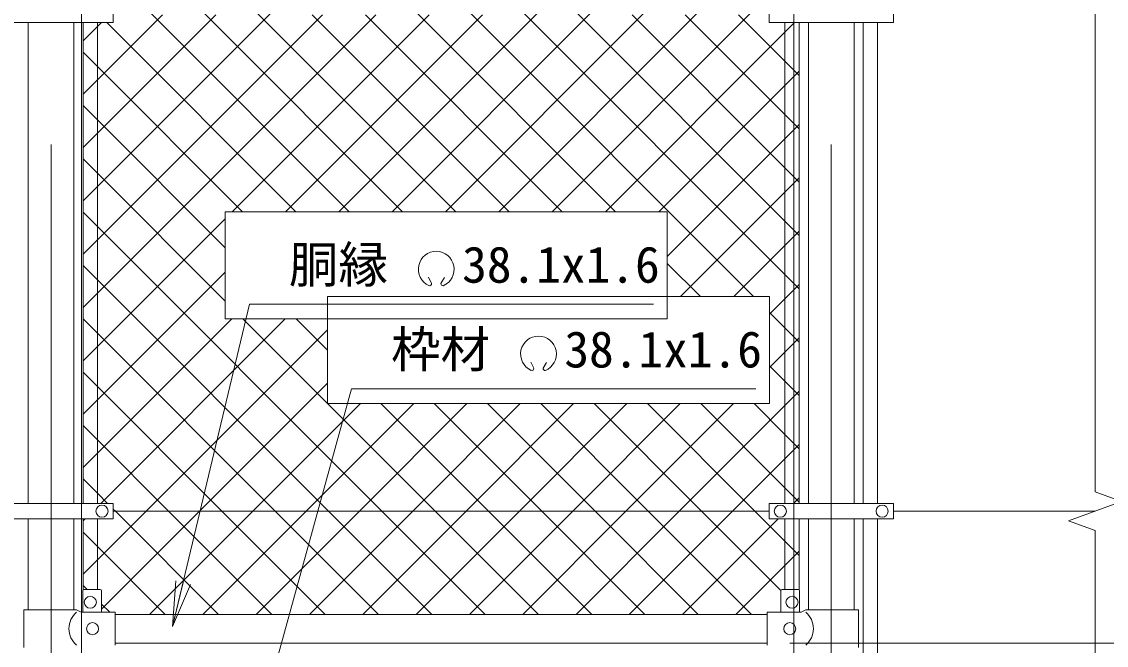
# Model space of a CAD drawing. Units: millimetres, scale not verified. Extents: x -6300 to 6300, y -4455 to 4455.
# Drawn here: x -3473 to -2034, y 991 to 1818 of the extents above; entities that cross this region are included whole.
import ezdxf
from ezdxf.enums import TextEntityAlignment as Align

# ---------------------------------------------------------------- set-up
doc = ezdxf.new("R2010")
doc.units = ezdxf.units.MM
doc.header["$LTSCALE"] = 30
doc.linetypes.add('USER1', pattern=[50.8, 31.75, -6.35, 6.35, -6.35])
for name, color, linetype, lineweight in [('0-0_D-STR-TXT', 7, 'Continuous', 9), ('0-3_D-BMK', 2, 'USER1', 13), ('0-4_D-STR1', 1, 'Continuous', 18), ('0-5_D-STR3', 3, 'Continuous', 13), ('0-6_D-STR-DIM', 7, 'Continuous', 9), ('0-7_0', 7, 'Continuous', 9), ('0-B_D-STR2', 7, 'Continuous', 9), ('0-C_Defpoints', 8, 'Continuous', 18)]:
    doc.layers.add(name, color=color, linetype=linetype, lineweight=lineweight)
doc.styles.add('ＭＳ ゴシック', font='')
doc.styles.get('ＭＳ ゴシック').set_extended_font_data('MS Gothic')

# ---------------------------------------------------------------- blocks, each defined once
blk = doc.blocks.new('_Open')
at = {"layer": '0-7_0'}
blk.add_line((-30, 5), (0, 0), dxfattribs=at)
blk.add_lwpolyline([(-30, -5), (0, 0), (-30, 0)], dxfattribs=at)

msp = doc.modelspace()

# ---------------------------------------------------------------- linework, layer by layer
at = {"layer": '0-0_D-STR-TXT'}
for p, q in [((-2928.84, 1470.64), (-2932.67, 1478.84)), ((-2916.25, 1470.62), (-2911.73, 1478.46)), ((-2793.21, 1358.22), (-2797.04, 1366.43)), ((-2780.63, 1358.21), (-2776.1, 1366.05))]:
    msp.add_line(p, q, dxfattribs=at)
for points in [[(-2634.29, 1443.34), (-3170.5, 1443.34), (-3271.94, 1017.66)], [(-2498.67, 1330.93), (-3034.87, 1330.93), (-3145.38, 929.87)]]:
    msp.add_lwpolyline(points, dxfattribs=at)
for centre, radius, start, end in [((-2922.54, 1489.51), 23.75, 292.92895, 245.65759), ((-2931.3, 1470.17), 2.5, 245.55066, 10.6575), ((-2913.8, 1470.16), 2.5, 169.34241, 276.63708), ((-2786.92, 1377.1), 23.75, 292.92895, 245.65759), ((-2795.67, 1357.76), 2.5, 245.55066, 10.6575), ((-2778.17, 1357.75), 2.5, 169.34241, 276.63708)]:
    msp.add_arc(centre, radius, start, end, dxfattribs=at)
at = {"layer": '0-3_D-BMK'}
for p, q in [((-3433.51, 3179.08), (-3433.51, -1266.74)), ((-2398.51, 3179.08), (-2398.51, -1266.74))]:
    msp.add_line(p, q, dxfattribs=at)
at = {"layer": '0-4_D-STR1'}
for p, q in [((-3463.76, 1816.54), (-3463.76, 1179.14)), ((-3403.26, 1816.54), (-3403.26, 1179.14)), ((-2428.76, 1816.54), (-2428.76, 1179.14)), ((-2368.26, 1816.54), (-2368.26, 1179.14)), ((-3463.76, 1158.54), (-3463.76, 1037.94)), ((-3403.26, 1158.54), (-3403.26, 1037.94)), ((-2428.76, 1158.54), (-2428.76, 1037.94)), ((-2368.26, 1158.54), (-2368.26, 1037.94)), ((-2483.51, 1031.84), (-3348.51, 1031.84)), ((-2483.51, 993.84), (-3348.51, 993.84))]:
    msp.add_line(p, q, dxfattribs=at)
at = {"layer": '0-5_D-STR3'}
for p, q in [((-3351.01, 1837.14), (-3351.01, 1816.54)), ((-2481.01, 1837.14), (-2481.01, 1816.54)), ((-2316.01, 1837.14), (-2316.01, 1816.54)), ((-3516.01, 1816.54), (-3351.01, 1816.54)), ((-3391.01, 1179.14), (-3391.01, 1816.54)), ((-3372.01, 1179.14), (-3372.01, 1816.54)), ((-2481.01, 1816.54), (-2316.01, 1816.54)), ((-2460.01, 1179.14), (-2460.01, 1816.54)), ((-2441.01, 1179.14), (-2441.01, 1816.54)), ((-2356.01, 1816.54), (-2356.01, 1179.14)), ((-2337.01, 1816.54), (-2337.01, 1179.14)), ((-3516.01, 1179.14), (-3351.01, 1179.14)), ((-3351.01, 1179.14), (-3351.01, 1158.54)), ((-2481.01, 1168.84), (-3351.01, 1168.84)), ((-2853.51, 1168.84), (-3351.01, 1168.84)), ((-2481.01, 1179.14), (-2316.01, 1179.14)), ((-2481.01, 1179.14), (-2481.01, 1158.54)), ((-2316.01, 1179.14), (-2316.01, 1158.54)), ((-2048.51, 1168.84), (-2316.01, 1168.84)), ((-3516.01, 1158.54), (-3351.01, 1158.54)), ((-3391.01, 1064.26), (-3391.01, 1158.54)), ((-3372.01, 1064.94), (-3372.01, 1158.54)), ((-2481.01, 1158.54), (-2316.01, 1158.54)), ((-2460.01, 1064.94), (-2460.01, 1158.54)), ((-2441.01, 1064.26), (-2441.01, 1158.54)), ((-2356.01, 1158.54), (-2356.01, 584.34)), ((-2337.01, 1158.54), (-2337.01, 584.34)), ((-3389.51, 1064.94), (-3368.51, 1064.94)), ((-2442.51, 1064.94), (-2463.51, 1064.94)), ((-3391.51, 1062.94), (-3391.51, 1034.94)), ((-3366.51, 1062.94), (-3366.51, 1034.94)), ((-2465.51, 1062.94), (-2465.51, 1034.94)), ((-2440.51, 1062.94), (-2440.51, 1034.94)), ((-3469.61, 1037.94), (-3399.71, 1037.94)), ((-3469.61, 1037.94), (-3469.61, 987.94)), ((-3393.71, 1034.94), (-3399.71, 1037.94)), ((-2438.31, 1034.94), (-2432.31, 1037.94)), ((-2362.41, 1037.94), (-2432.31, 1037.94)), ((-2362.41, 1037.94), (-2362.41, 987.94)), ((-3393.71, 1034.94), (-3348.51, 1034.94)), ((-3348.51, 990.94), (-3348.51, 1034.94)), ((-2438.31, 1034.94), (-2483.51, 1034.94)), ((-2483.51, 990.94), (-2483.51, 1034.94))]:
    msp.add_line(p, q, dxfattribs=at)
for centre in [(-3366.01, 1168.84), (-2466.01, 1168.84), (-2331.01, 1168.84), (-3381.51, 1047.94), (-2450.51, 1047.94), (-3378.51, 1012.94), (-2453.51, 1012.94)]:
    msp.add_circle(centre, 8, dxfattribs=at)
for centre, radius, start, end in [((-3389.51, 1062.94), 2, 90, 180), ((-3368.51, 1062.94), 2, 0, 90), ((-2463.51, 1062.94), 2, 90, 180), ((-2442.51, 1062.94), 2, 0, 90), ((-3381.12, 1012.94), 28.8, 130.19176, 229.80824), ((-2450.89, 1012.94), 28.8, 310.19176, 49.80824)]:
    msp.add_arc(centre, radius, start, end, dxfattribs=at)
at = {"layer": '0-6_D-STR-DIM'}
for p, q in [((-3393.26, 910.84), (-3393.26, 3423.84)), ((-2448.26, 910.84), (-2448.26, 3423.84)), ((-2048.51, 1194.49), (-2048.51, 3206.84)), ((-2013.27, 1181.66), (-2048.51, 1194.49)), ((-2083.75, 1156.01), (-2013.27, 1181.66)), ((-2048.51, 1143.19), (-2083.75, 1156.01)), ((-2048.51, -949.16), (-2048.51, 1143.19)), ((-2453.51, 993.84), (-1718.51, 993.84)), ((-2453.51, 993.84), (-1718.51, 993.84))]:
    msp.add_line(p, q, dxfattribs=at)
at = {"layer": '0-B_D-STR2'}
for p, q in [((-3372.01, 1740.42), (-3285.59, 1826.84)), ((-3372.01, 1669.71), (-3214.88, 1826.84)), ((-3372.01, 1528.29), (-3073.46, 1826.84)), ((-3372.01, 1457.58), (-3002.75, 1826.84)), ((-3108.81, 1565.78), (-3359.57, 1816.54)), ((-3193.1, 1565.78), (-2932.04, 1826.84)), ((-3122.39, 1565.78), (-2861.33, 1826.84)), ((-2825.97, 1565.78), (-3087.03, 1826.84)), ((-2755.26, 1565.78), (-3016.32, 1826.84)), ((-2460.01, 1624.08), (-2662.77, 1826.84)), ((-2460.01, 1694.79), (-2592.06, 1826.84)), ((-2460.01, 1765.5), (-2521.35, 1826.84)), ((-2441.01, 1746.5), (-2460.01, 1765.5)), ((-3391.01, 1721.42), (-3372.01, 1740.42)), ((-2441.01, 1675.79), (-2460.01, 1694.79)), ((-3391.01, 1650.71), (-3372.01, 1669.71)), ((-2441.01, 1605.08), (-2460.01, 1624.08)), ((-3372.01, 1546.13), (-3391.01, 1565.13)), ((-3372.01, 1386.87), (-3202.46, 1556.42)), ((-2994.72, 1168.84), (-3372.01, 1546.13)), ((-3391.01, 1509.29), (-3372.01, 1528.29)), ((-2572.14, 1453.37), (-2615.94, 1497.16)), ((-3372.01, 1475.42), (-3391.01, 1494.42)), ((-3372.01, 1316.16), (-3202.46, 1485.7)), ((-3065.43, 1168.84), (-3372.01, 1475.42)), ((-2460.01, 1450.34), (-2441.01, 1469.34)), ((-3391.01, 1438.58), (-3372.01, 1457.58)), ((-2480.31, 1430.03), (-2460.01, 1450.34)), ((-3372.01, 1404.71), (-3391.01, 1423.71)), ((-3367.61, 1179.14), (-3122.89, 1423.85)), ((-3066.84, 1311.67), (-3179.02, 1423.85)), ((-3066.84, 1382.38), (-3108.31, 1423.85)), ((-3136.14, 1168.84), (-3372.01, 1404.71)), ((-2460.01, 1379.63), (-2441.01, 1398.63)), ((-3391.01, 1367.87), (-3372.01, 1386.87)), ((-2480.31, 1359.32), (-2460.01, 1379.63)), ((-3372.01, 1334), (-3391.01, 1353)), ((-3206.85, 1168.84), (-3372.01, 1334)), ((-2460.01, 1308.92), (-2441.01, 1327.92)), ((-3391.01, 1297.16), (-3372.01, 1316.16)), ((-2741.51, 1168.84), (-2598.91, 1311.44)), ((-2670.8, 1168.84), (-2528.2, 1311.44)), ((-2460.01, 1199.81), (-2571.63, 1311.44)), ((-2460.01, 1270.52), (-2500.92, 1311.44)), ((-2600.09, 1168.84), (-2460.01, 1308.92)), ((-3372.01, 1263.29), (-3391.01, 1282.29)), ((-2441.01, 1251.52), (-2460.01, 1270.52)), ((-3277.56, 1168.84), (-3372.01, 1263.29)), ((-2460.01, 1238.21), (-2441.01, 1257.21)), ((-2529.38, 1168.84), (-2460.01, 1238.21)), ((-2441.01, 1180.81), (-2460.01, 1199.81)), ((-2448.37, 1179.14), (-2441.01, 1186.5)), ((-3140.56, 1031.84), (-3277.56, 1168.84)), ((-3069.85, 1031.84), (-3206.85, 1168.84)), ((-2999.14, 1031.84), (-3136.14, 1168.84)), ((-2928.43, 1031.84), (-3065.43, 1168.84)), ((-2857.72, 1031.84), (-2994.72, 1168.84)), ((-2878.51, 1031.84), (-2741.51, 1168.84)), ((-2807.8, 1031.84), (-2670.8, 1168.84)), ((-2737.09, 1031.84), (-2600.09, 1168.84)), ((-2666.38, 1031.84), (-2529.38, 1168.84)), ((-3391.01, 1155.74), (-3388.21, 1158.54)), ((-2595.67, 1031.84), (-2468.97, 1158.54)), ((-3385.79, 1064.94), (-3391.01, 1070.15)), ((-3355.79, 1034.94), (-3366.51, 1045.65))]:
    msp.add_line(p, q, dxfattribs=at)
for points in [[(-3391.01, 1580), (-3372.01, 1599), (-3144.17, 1826.84), (-2486.17, 2484.84), (-2481.01, 2490)], [(-2441.01, 1534.37), (-2460.01, 1553.37), (-2733.48, 1826.84), (-3372.01, 2465.37), (-3381.18, 2474.54)], [(-2441.01, 1463.66), (-2460.01, 1482.66), (-2804.19, 1826.84), (-3372.01, 2394.66), (-3391.01, 2413.66)], [(-2501.43, 1453.37), (-2874.9, 1826.84), (-3372.01, 2323.95), (-3391.01, 2342.95)], [(-2684.55, 1565.78), (-2945.61, 1826.84), (-3372.01, 2253.23), (-3391.01, 2272.23)], [(-3051.68, 1565.78), (-2790.62, 1826.84), (-2460.01, 2157.45), (-2441.01, 2176.45)], [(-2980.97, 1565.78), (-2719.91, 1826.84), (-2460.01, 2086.74), (-2441.01, 2105.74)], [(-2896.68, 1565.78), (-3157.74, 1826.84), (-3372.01, 2041.1), (-3391.01, 2060.1)], [(-2910.26, 1565.78), (-2649.19, 1826.84), (-2460.01, 2016.03), (-2441.01, 2035.03)], [(-2967.39, 1565.78), (-3228.45, 1826.84), (-3372.01, 1970.39), (-3391.01, 1989.39)], [(-2839.54, 1565.78), (-2578.48, 1826.84), (-2460.01, 1945.32), (-2441.01, 1964.32)], [(-3038.1, 1565.78), (-3299.16, 1826.84), (-3372.01, 1899.68), (-3391.01, 1918.68)], [(-2768.83, 1565.78), (-2507.77, 1826.84), (-2460.01, 1874.61), (-2441.01, 1893.61)], [(-3391.01, 1792.13), (-3372.01, 1811.13), (-3366.6, 1816.54)], [(-2698.12, 1565.78), (-2460.01, 1803.89), (-2447.36, 1816.54)], [(-3179.52, 1565.78), (-3372.01, 1758.26), (-3391.01, 1777.26)], [(-2627.41, 1565.78), (-2460.01, 1733.18), (-2441.01, 1752.18)], [(-3202.46, 1518), (-3372.01, 1687.55), (-3391.01, 1706.55)], [(-2615.94, 1506.54), (-2460.01, 1662.47), (-2441.01, 1681.47)], [(-3202.46, 1447.29), (-3372.01, 1616.84), (-3391.01, 1635.84)], [(-2598.4, 1453.37), (-2460.01, 1591.76), (-2441.01, 1610.76)], [(-2527.69, 1453.37), (-2460.01, 1521.05), (-2441.01, 1540.05)], [(-2441.01, 1392.95), (-2460.01, 1411.95), (-2480.31, 1432.25)], [(-3391.01, 1226.45), (-3372.01, 1245.45), (-3193.6, 1423.85)], [(-3391.01, 1085.03), (-3372.01, 1104.03), (-3307.19, 1168.84), (-3066.84, 1409.2)], [(-2441.01, 1322.23), (-2460.01, 1341.23), (-2480.31, 1361.54)], [(-3366.51, 1038.82), (-3236.48, 1168.84), (-3066.84, 1338.48)], [(-3302.77, 1031.84), (-3165.77, 1168.84), (-3023.17, 1311.44)], [(-3232.06, 1031.84), (-3095.06, 1168.84), (-2952.46, 1311.44)], [(-3161.35, 1031.84), (-3024.35, 1168.84), (-2881.75, 1311.44)], [(-3090.64, 1031.84), (-2953.64, 1168.84), (-2811.04, 1311.44)], [(-2787.01, 1031.84), (-2924.01, 1168.84), (-3066.61, 1311.44)], [(-3019.93, 1031.84), (-2882.93, 1168.84), (-2740.33, 1311.44)], [(-2716.3, 1031.84), (-2853.3, 1168.84), (-2995.9, 1311.44)], [(-2949.22, 1031.84), (-2812.22, 1168.84), (-2669.62, 1311.44)], [(-2645.59, 1031.84), (-2782.59, 1168.84), (-2925.19, 1311.44)], [(-2574.87, 1031.84), (-2711.87, 1168.84), (-2854.48, 1311.44)], [(-2504.16, 1031.84), (-2641.16, 1168.84), (-2783.77, 1311.44)], [(-2465.34, 1063.72), (-2570.45, 1168.84), (-2713.06, 1311.44)], [(-2441.01, 1110.1), (-2460.01, 1129.1), (-2499.74, 1168.84), (-2642.34, 1311.44)], [(-3358.57, 1179.14), (-3372.01, 1192.57), (-3391.01, 1211.57)], [(-3211.27, 1031.84), (-3348.27, 1168.84), (-3351.01, 1171.57)], [(-3281.98, 1031.84), (-3372.01, 1121.86), (-3391.01, 1140.86)], [(-2524.96, 1031.84), (-2460.01, 1096.79), (-2441.01, 1115.79)]]:
    msp.add_lwpolyline(points, dxfattribs=at)
at = {"layer": '0-C_Defpoints'}
for points in [[(-2615.94, 1565.78), (-3202.46, 1565.78), (-3202.46, 1423.85), (-2615.94, 1423.85)], [(-2480.31, 1453.37), (-3066.84, 1453.37), (-3066.84, 1311.44), (-2480.31, 1311.44)]]:
    msp.add_lwpolyline(points, close=True, dxfattribs=at)

# ---------------------------------------------------------------- block references
at = {"layer": '0-0_D-STR-TXT', "xscale": 2, "yscale": 2, "rotation": 256.59561}
msp.add_blockref('_Open', (-3272.41, 1015.71), dxfattribs=at)

# ---------------------------------------------------------------- texts
at = {"layer": '0-0_D-STR-TXT', "style": 'ＭＳ ゴシック'}
for s, p in [('胴縁 \u300038.1x1.6', (-3118.05, 1457.2)), ('枠材 \u300038.1x1.6', (-2982.43, 1344.79))]:
    msp.add_text(s, height=48.17, dxfattribs=at).set_placement(p, align=Align.BOTTOM_LEFT)

doc.saveas('drawing.dxf')
